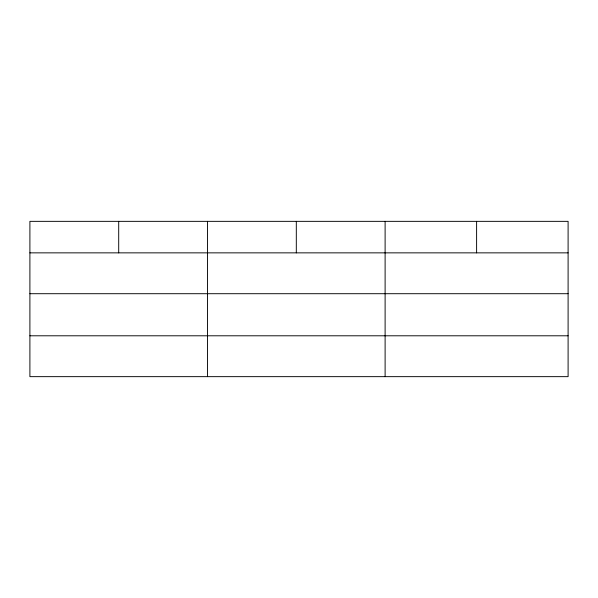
<?xml version="1.0" encoding="UTF-8"?>
<svg xmlns="http://www.w3.org/2000/svg" width="598" height="598" viewBox="0 0 598 598"><rect width="100%" height="100%" fill="white"/><g stroke="black" fill="none" stroke-linecap="round" stroke-linejoin="round"><path stroke-width="0.9" d="M568.1 293.708L568.1 221.35L29.9 221.35L29.9 376.65L568.1 376.65L568.1 293.708L29.9 293.708M29.9 252.857L568.1 252.857M29.9 335.792L568.1 335.792M476.606 221.35L476.606 252.857M385.112 221.35L385.112 376.65M296.309 221.35L296.309 252.857M207.506 221.35L207.506 376.65M118.703 221.35L118.703 252.857"/></g></svg>
